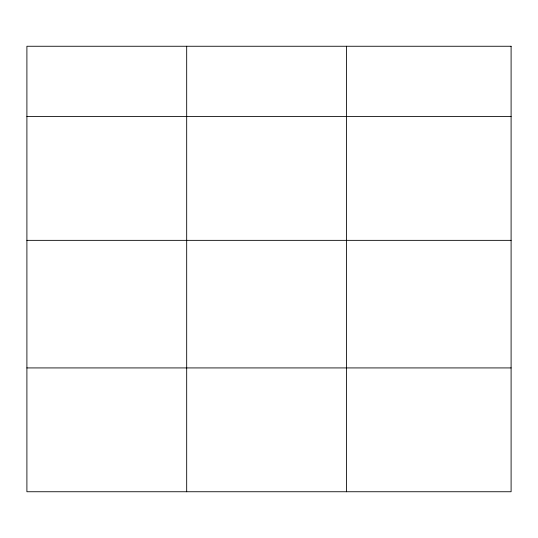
<?xml version="1.0" encoding="UTF-8"?>
<svg xmlns="http://www.w3.org/2000/svg" width="538" height="538" viewBox="0 0 538 538"><rect width="100%" height="100%" fill="white"/><g stroke="black" fill="none" stroke-linecap="round" stroke-linejoin="round"><path stroke-width="0.81" d="M26.9 116.538L511.1 116.538M26.9 240.351L511.1 240.351M26.9 367.925L511.1 367.925M346.472 46.255L346.472 491.745M186.686 46.255L186.686 491.745M511.1 46.255L26.9 46.255L26.9 491.745L511.1 491.745L511.1 46.255"/></g></svg>
